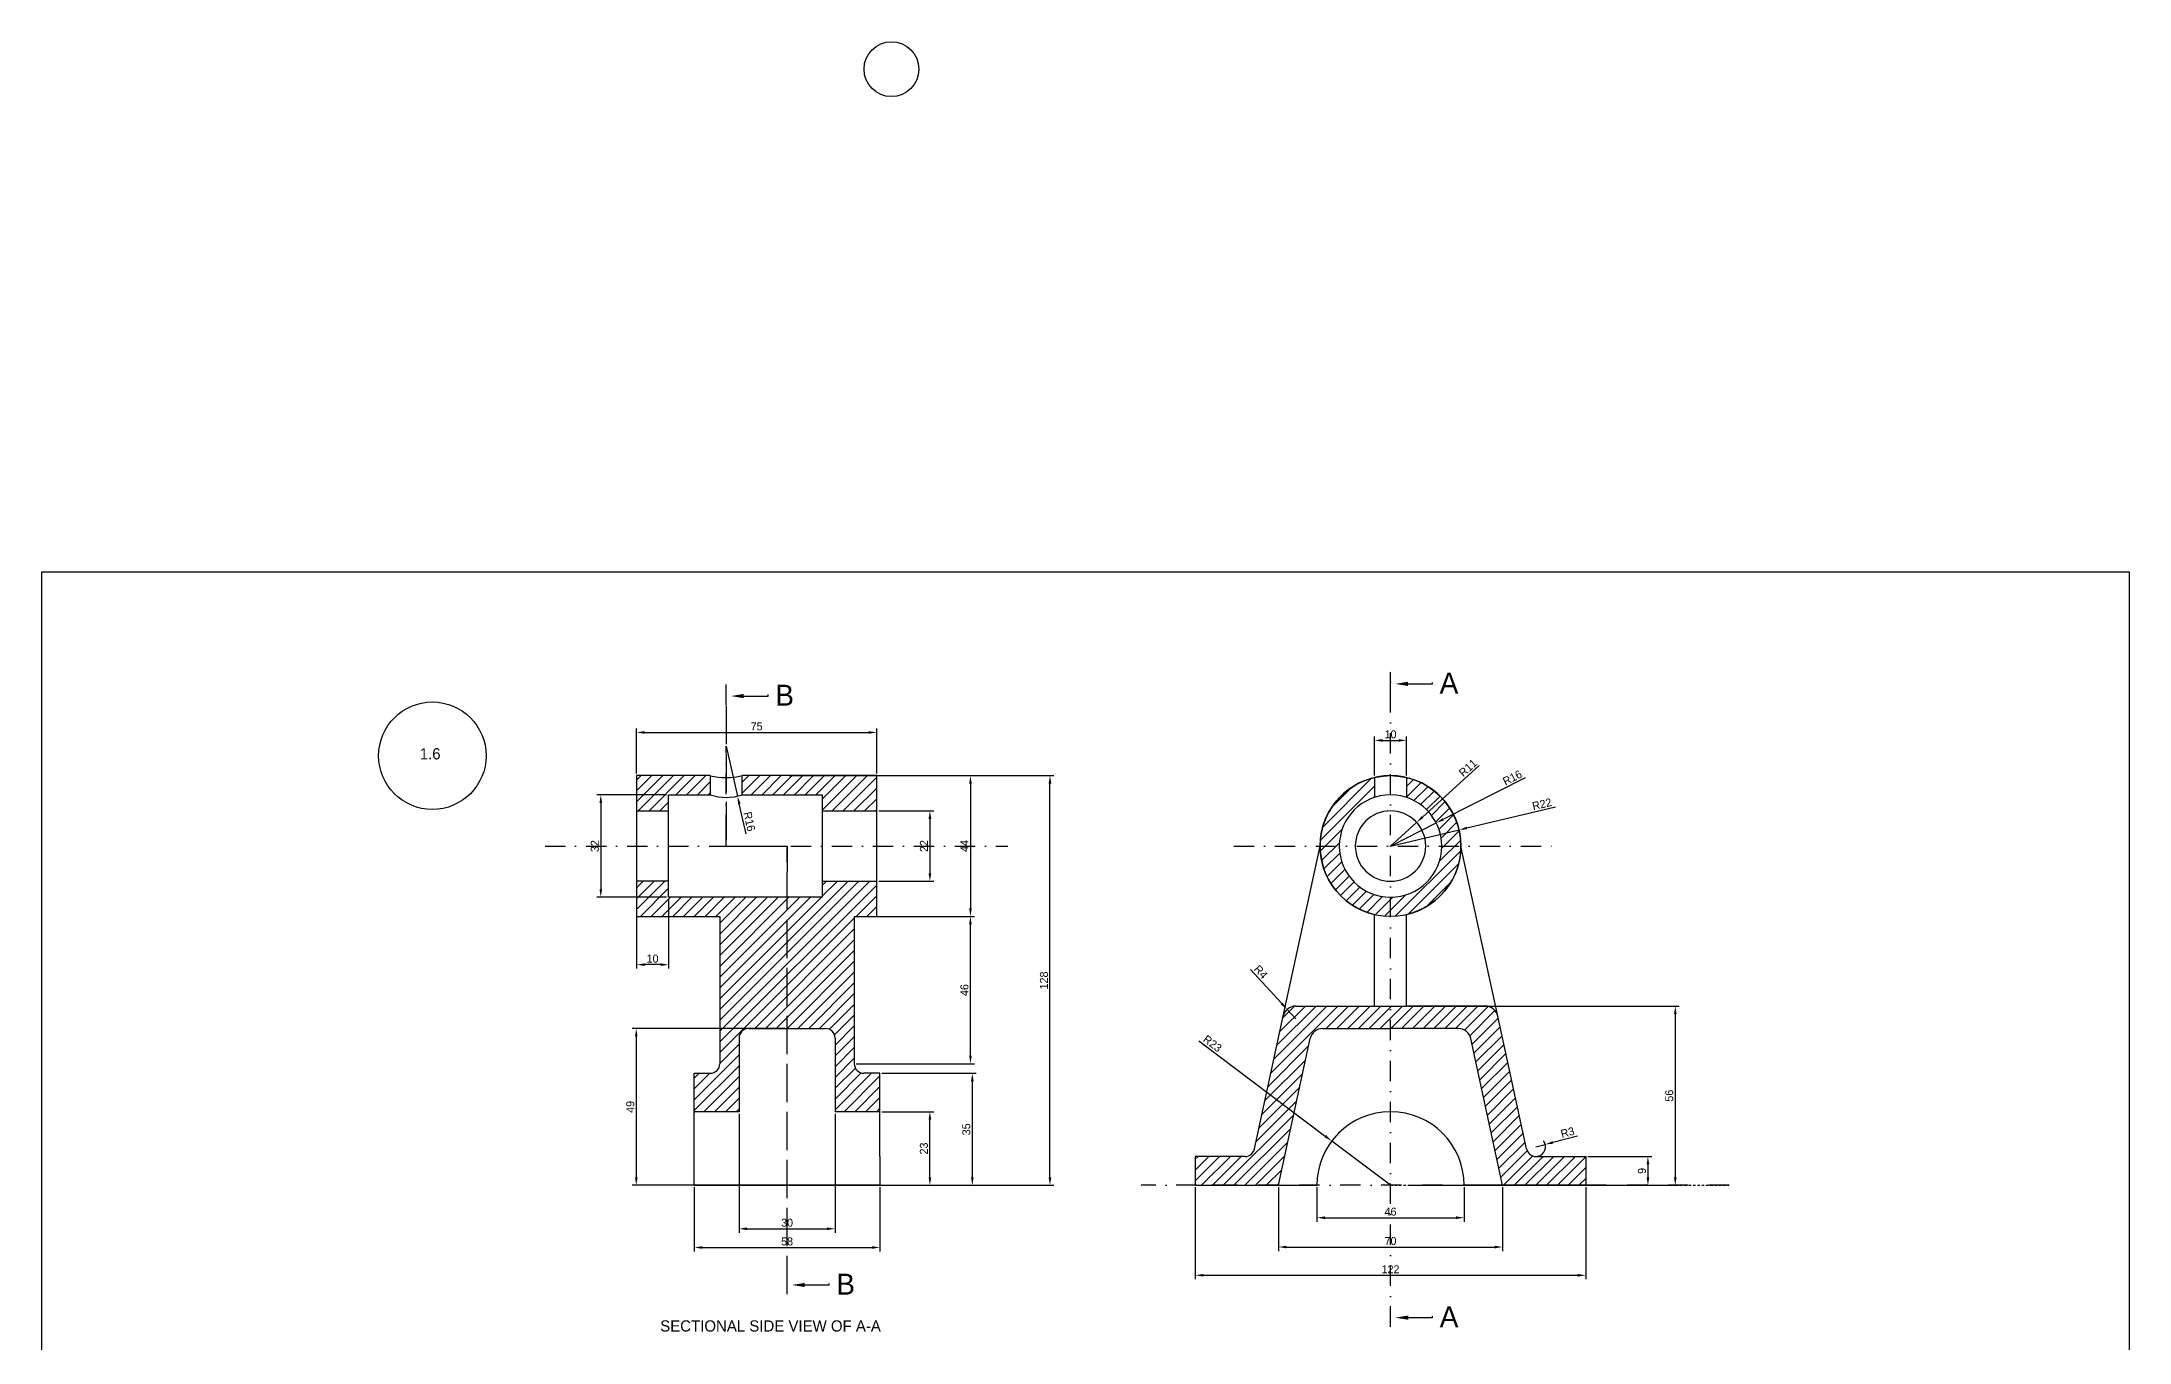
# Model space of a CAD drawing. Header units: millimetres. Extents: x 3191 to 4500, y 3127 to 3817.
# Drawn here: x 3848 to 4500, y 3410 to 3817 of the extents above; entities that cross this region are included whole.
import ezdxf
from ezdxf import colors
from ezdxf.entities.mleader import LeaderData, LeaderLine
from ezdxf.math import Vec2, Vec3

# ---------------------------------------------------------------- set-up
doc = ezdxf.new("R2010")
doc.units = ezdxf.units.MM
for name, pattern in [('ACAD_ISO02W100', [15, 12, -3]), ('DASHDOT2', [12.7, 6.35, -3.175, 0, -3.175]), ('HIDDEN2', [4.7625, 3.175, -1.5875]), ('JIS_02_0.7', [1.35, 0.75, -0.6])]:
    doc.linetypes.add(name, pattern=pattern)
doc.dimstyles.new('ISO-25', dxfattribs={"dimtxt": 2.5, "dimasz": 2.5, "dimexe": 1.25, "dimexo": 0.625, "dimtad": 1, "dimtxsty": 'Standard', "dimcen": 2.5, "dimclrd": 3, "dimclre": 3, "dimadec": 0, "dimazin": 0, "dimtfac": 1, "dimtmove": 0, "dimatfit": 3, "dimfxl": 1, "dimarcsym": 0})
pattern_1 = [(45, (-558.3952, 175.8362), (-1.683798, 1.683798), [])]

# ---------------------------------------------------------------- blocks, each defined once
blk = doc.blocks.new('*D121')
at = {"color": 3, "lineweight": -2, "transparency": 16777216}
for p, q in [((4208.12, 3458.59), (4208.12, 3429.86)), ((4330.12, 3458.59), (4330.12, 3429.86)), ((4210.62, 3431.11), (4327.62, 3431.11))]:
    blk.add_line(p, q, dxfattribs=at)
at = {"color": 3, "transparency": 16777216}
for points in [[(4210.62, 3431.52), (4210.62, 3430.69), (4208.12, 3431.11)], [(4327.62, 3431.52), (4327.62, 3430.69), (4330.12, 3431.11)]]:
    blk.add_solid(points, dxfattribs=at)
at = {"layer": 'Defpoints', "color": 0, "transparency": 16777216}
for p in [(4208.12, 3459.22), (4330.12, 3459.22), (4330.12, 3431.11)]:
    blk.add_point(p, dxfattribs=at)
at = {"color": 0, "transparency": 16777216, "insert": (4269.12, 3432.98), "char_height": 2.5, "attachment_point": 5}
blk.add_mtext('122', dxfattribs=at)
blk = doc.blocks.new('*D122')
at = {"color": 3, "lineweight": -2, "transparency": 16777216}
for p, q in [((4234.12, 3458.59), (4234.12, 3438.68)), ((4304.12, 3458.59), (4304.12, 3438.68)), ((4236.62, 3439.93), (4301.62, 3439.93))]:
    blk.add_line(p, q, dxfattribs=at)
at = {"color": 3, "transparency": 16777216}
for points in [[(4236.62, 3440.34), (4236.62, 3439.51), (4234.12, 3439.93)], [(4301.62, 3440.34), (4301.62, 3439.51), (4304.12, 3439.93)]]:
    blk.add_solid(points, dxfattribs=at)
at = {"layer": 'Defpoints', "color": 0, "transparency": 16777216}
for p in [(4234.12, 3459.22), (4304.12, 3459.22), (4304.12, 3439.93)]:
    blk.add_point(p, dxfattribs=at)
at = {"color": 0, "transparency": 16777216, "insert": (4269.12, 3441.8), "char_height": 2.5, "attachment_point": 5}
blk.add_mtext('70', dxfattribs=at)
blk = doc.blocks.new('*D123')
at = {"color": 3, "lineweight": -2, "transparency": 16777216}
for p, q in [((4246.12, 3458.59), (4246.12, 3447.84)), ((4292.12, 3458.59), (4292.12, 3447.84)), ((4248.62, 3449.09), (4289.62, 3449.09))]:
    blk.add_line(p, q, dxfattribs=at)
at = {"color": 3, "transparency": 16777216}
for points in [[(4248.62, 3449.51), (4248.62, 3448.68), (4246.12, 3449.09)], [(4289.62, 3449.51), (4289.62, 3448.68), (4292.12, 3449.09)]]:
    blk.add_solid(points, dxfattribs=at)
at = {"layer": 'Defpoints', "color": 0, "transparency": 16777216}
for p in [(4246.12, 3459.22), (4292.12, 3459.22), (4292.12, 3449.09)]:
    blk.add_point(p, dxfattribs=at)
at = {"color": 0, "transparency": 16777216, "insert": (4269.12, 3450.97), "char_height": 2.5, "attachment_point": 5}
blk.add_mtext('46', dxfattribs=at)
blk = doc.blocks.new('*D124')
at = {"color": 3, "lineweight": -2, "transparency": 16777216}
for p, q in [((4330.74, 3468.22), (4350.78, 3468.22)), ((4349.53, 3465.72), (4349.53, 3461.72)), ((4330.74, 3459.22), (4350.78, 3459.22))]:
    blk.add_line(p, q, dxfattribs=at)
at = {"color": 3, "transparency": 16777216}
for points in [[(4349.12, 3465.72), (4349.95, 3465.72), (4349.53, 3468.22)], [(4349.12, 3461.72), (4349.95, 3461.72), (4349.53, 3459.22)]]:
    blk.add_solid(points, dxfattribs=at)
at = {"layer": 'Defpoints', "color": 0, "transparency": 16777216}
for p in [(4330.12, 3468.22), (4330.12, 3459.22), (4349.53, 3459.22)]:
    blk.add_point(p, dxfattribs=at)
at = {"color": 0, "transparency": 16777216, "insert": (4347.66, 3463.72), "char_height": 2.5, "attachment_point": 5, "rotation": 90}
blk.add_mtext('9', dxfattribs=at)
blk = doc.blocks.new('*D125')
at = {"color": 3, "lineweight": -2, "transparency": 16777216}
for p, q in [((4110.23, 3482.22), (4126.47, 3482.22)), ((4125.22, 3461.72), (4125.22, 3479.72)), ((4110.23, 3459.22), (4126.47, 3459.22))]:
    blk.add_line(p, q, dxfattribs=at)
at = {"color": 3, "transparency": 16777216}
for points in [[(4124.81, 3479.72), (4125.64, 3479.72), (4125.22, 3482.22)], [(4124.81, 3461.72), (4125.64, 3461.72), (4125.22, 3459.22)]]:
    blk.add_solid(points, dxfattribs=at)
at = {"layer": 'Defpoints', "color": 0, "transparency": 16777216}
for p in [(4109.6, 3482.22), (4125.22, 3482.22), (4109.6, 3459.22)]:
    blk.add_point(p, dxfattribs=at)
at = {"color": 0, "transparency": 16777216, "insert": (4123.35, 3470.72), "char_height": 2.5, "attachment_point": 5, "rotation": 90}
blk.add_mtext('23', dxfattribs=at)
blk = doc.blocks.new('*D126')
at = {"color": 3, "lineweight": -2, "transparency": 16777216}
for p, q in [((4110.23, 3494.22), (4139.72, 3494.22)), ((4138.47, 3491.72), (4138.47, 3461.72)), ((4110.23, 3459.22), (4139.72, 3459.22))]:
    blk.add_line(p, q, dxfattribs=at)
at = {"color": 3, "transparency": 16777216}
for points in [[(4138.06, 3491.72), (4138.89, 3491.72), (4138.47, 3494.22)], [(4138.06, 3461.72), (4138.89, 3461.72), (4138.47, 3459.22)]]:
    blk.add_solid(points, dxfattribs=at)
at = {"layer": 'Defpoints', "color": 0, "transparency": 16777216}
for p in [(4109.6, 3494.22), (4109.6, 3459.22), (4138.47, 3459.22)]:
    blk.add_point(p, dxfattribs=at)
at = {"color": 0, "transparency": 16777216, "insert": (4136.6, 3476.72), "char_height": 2.5, "attachment_point": 5, "rotation": 90}
blk.add_mtext('35', dxfattribs=at)
blk = doc.blocks.new('*D127')
at = {"color": 3, "lineweight": -2, "transparency": 16777216}
for p, q in [((4081.23, 3587.22), (4163.98, 3587.22)), ((4162.73, 3461.72), (4162.73, 3584.72)), ((4081.23, 3459.22), (4163.98, 3459.22))]:
    blk.add_line(p, q, dxfattribs=at)
at = {"color": 3, "transparency": 16777216}
for points in [[(4162.31, 3584.72), (4163.15, 3584.72), (4162.73, 3587.22)], [(4162.31, 3461.72), (4163.15, 3461.72), (4162.73, 3459.22)]]:
    blk.add_solid(points, dxfattribs=at)
at = {"layer": 'Defpoints', "color": 0, "transparency": 16777216}
for p in [(4080.6, 3587.22), (4162.73, 3587.22), (4080.6, 3459.22)]:
    blk.add_point(p, dxfattribs=at)
at = {"color": 0, "transparency": 16777216, "insert": (4160.86, 3523.22), "char_height": 2.5, "attachment_point": 5, "rotation": 90}
blk.add_mtext('128', dxfattribs=at)
blk = doc.blocks.new('*D128')
at = {"color": 3, "lineweight": -2, "transparency": 16777216}
for p, q in [((4102.23, 3543.22), (4139.13, 3543.22)), ((4137.88, 3499.72), (4137.88, 3540.72)), ((4102.23, 3497.22), (4139.13, 3497.22))]:
    blk.add_line(p, q, dxfattribs=at)
at = {"color": 3, "transparency": 16777216}
for points in [[(4137.47, 3540.72), (4138.3, 3540.72), (4137.88, 3543.22)], [(4137.47, 3499.72), (4138.3, 3499.72), (4137.88, 3497.22)]]:
    blk.add_solid(points, dxfattribs=at)
at = {"layer": 'Defpoints', "color": 0, "transparency": 16777216}
for p in [(4101.6, 3543.22), (4137.88, 3543.22), (4101.6, 3497.22)]:
    blk.add_point(p, dxfattribs=at)
at = {"color": 0, "transparency": 16777216, "insert": (4136.01, 3520.22), "char_height": 2.5, "attachment_point": 5, "rotation": 90}
blk.add_mtext('46', dxfattribs=at)
blk = doc.blocks.new('*D129')
at = {"color": 3, "lineweight": -2, "transparency": 16777216}
for p, q in [((4109.23, 3587.22), (4139.13, 3587.22)), ((4137.88, 3584.72), (4137.88, 3545.72)), ((4109.23, 3543.22), (4139.13, 3543.22))]:
    blk.add_line(p, q, dxfattribs=at)
at = {"color": 3, "transparency": 16777216}
for points in [[(4137.47, 3584.72), (4138.3, 3584.72), (4137.88, 3587.22)], [(4137.47, 3545.72), (4138.3, 3545.72), (4137.88, 3543.22)]]:
    blk.add_solid(points, dxfattribs=at)
at = {"layer": 'Defpoints', "color": 0, "transparency": 16777216}
for p in [(4108.6, 3587.22), (4108.6, 3543.22), (4137.88, 3543.22)]:
    blk.add_point(p, dxfattribs=at)
at = {"color": 0, "transparency": 16777216, "insert": (4136.01, 3565.22), "char_height": 2.5, "attachment_point": 5, "rotation": 90}
blk.add_mtext('44', dxfattribs=at)
blk = doc.blocks.new('*D130')
at = {"color": 3, "lineweight": -2, "transparency": 16777216}
for p, q in [((4109.23, 3576.22), (4126.47, 3576.22)), ((4125.22, 3573.72), (4125.22, 3556.72)), ((4109.23, 3554.22), (4126.47, 3554.22))]:
    blk.add_line(p, q, dxfattribs=at)
at = {"color": 3, "transparency": 16777216}
for points in [[(4124.81, 3573.72), (4125.64, 3573.72), (4125.22, 3576.22)], [(4124.81, 3556.72), (4125.64, 3556.72), (4125.22, 3554.22)]]:
    blk.add_solid(points, dxfattribs=at)
at = {"layer": 'Defpoints', "color": 0, "transparency": 16777216}
for p in [(4108.6, 3576.22), (4108.6, 3554.22), (4125.22, 3554.22)]:
    blk.add_point(p, dxfattribs=at)
at = {"color": 0, "transparency": 16777216, "insert": (4123.35, 3565.22), "char_height": 2.5, "attachment_point": 5, "rotation": 90}
blk.add_mtext('22', dxfattribs=at)
blk = doc.blocks.new('*D131')
at = {"color": 3, "lineweight": -2, "transparency": 16777216}
for p, q in [((4065.6, 3481.59), (4065.6, 3444.39)), ((4095.6, 3481.59), (4095.6, 3444.39)), ((4068.1, 3445.64), (4093.1, 3445.64))]:
    blk.add_line(p, q, dxfattribs=at)
at = {"color": 3, "transparency": 16777216}
for points in [[(4068.1, 3446.05), (4068.1, 3445.22), (4065.6, 3445.64)], [(4093.1, 3446.05), (4093.1, 3445.22), (4095.6, 3445.64)]]:
    blk.add_solid(points, dxfattribs=at)
at = {"layer": 'Defpoints', "color": 0, "transparency": 16777216}
for p in [(4065.6, 3482.22), (4095.6, 3482.22), (4095.6, 3445.64)]:
    blk.add_point(p, dxfattribs=at)
at = {"color": 0, "transparency": 16777216, "insert": (4080.6, 3447.51), "char_height": 2.5, "attachment_point": 5}
blk.add_mtext('30', dxfattribs=at)
blk = doc.blocks.new('*D132')
at = {"color": 3, "lineweight": -2, "transparency": 16777216}
for p, q in [((4051.6, 3458.59), (4051.6, 3438.54)), ((4109.6, 3458.59), (4109.6, 3438.54)), ((4054.1, 3439.79), (4107.1, 3439.79))]:
    blk.add_line(p, q, dxfattribs=at)
at = {"color": 3, "transparency": 16777216}
for points in [[(4054.1, 3440.2), (4054.1, 3439.37), (4051.6, 3439.79)], [(4107.1, 3440.2), (4107.1, 3439.37), (4109.6, 3439.79)]]:
    blk.add_solid(points, dxfattribs=at)
at = {"layer": 'Defpoints', "color": 0, "transparency": 16777216}
for p in [(4051.6, 3459.22), (4109.6, 3459.22), (4109.6, 3439.79)]:
    blk.add_point(p, dxfattribs=at)
at = {"color": 0, "transparency": 16777216, "insert": (4080.6, 3441.66), "char_height": 2.5, "attachment_point": 5}
blk.add_mtext('58', dxfattribs=at)
blk = doc.blocks.new('*D133')
at = {"color": 3, "lineweight": -2, "transparency": 16777216}
for p, q in [((4033.6, 3587.84), (4033.6, 3601.97)), ((4036.1, 3600.72), (4106.1, 3600.72)), ((4108.6, 3587.84), (4108.6, 3601.97))]:
    blk.add_line(p, q, dxfattribs=at)
at = {"color": 3, "transparency": 16777216}
for points in [[(4036.1, 3601.14), (4036.1, 3600.3), (4033.6, 3600.72)], [(4106.1, 3601.14), (4106.1, 3600.3), (4108.6, 3600.72)]]:
    blk.add_solid(points, dxfattribs=at)
at = {"layer": 'Defpoints', "color": 0, "transparency": 16777216}
for p in [(4108.6, 3600.72), (4033.6, 3587.22), (4108.6, 3587.22)]:
    blk.add_point(p, dxfattribs=at)
at = {"color": 0, "transparency": 16777216, "insert": (4071.1, 3602.6), "char_height": 2.5, "attachment_point": 5}
blk.add_mtext('75', dxfattribs=at)
blk = doc.blocks.new('*D134')
at = {"color": 3, "lineweight": -2, "transparency": 16777216}
for p, q in [((4042.98, 3581.22), (4021.16, 3581.22)), ((4022.41, 3578.72), (4022.41, 3551.72)), ((4042.98, 3549.22), (4021.16, 3549.22))]:
    blk.add_line(p, q, dxfattribs=at)
at = {"color": 3, "transparency": 16777216}
for points in [[(4022, 3578.72), (4022.83, 3578.72), (4022.41, 3581.22)], [(4022, 3551.72), (4022.83, 3551.72), (4022.41, 3549.22)]]:
    blk.add_solid(points, dxfattribs=at)
at = {"layer": 'Defpoints', "color": 0, "transparency": 16777216}
for p in [(4043.6, 3581.22), (4022.41, 3549.22), (4043.6, 3549.22)]:
    blk.add_point(p, dxfattribs=at)
at = {"color": 0, "transparency": 16777216, "insert": (4020.54, 3565.22), "char_height": 2.5, "attachment_point": 5, "rotation": 90}
blk.add_mtext('32', dxfattribs=at)
blk = doc.blocks.new('*D135')
at = {"color": 3, "lineweight": -2, "transparency": 16777216}
for p, q in [((4296.86, 3590.37), (4279.12, 3574.28)), ((4269.12, 3565.22), (4277.27, 3572.61))]:
    blk.add_line(p, q, dxfattribs=at)
at = {"color": 3, "transparency": 16777216}
blk.add_solid([(4278.84, 3574.59), (4279.4, 3573.98), (4277.27, 3572.61)], dxfattribs=at)
at = {"layer": 'Defpoints', "color": 0, "transparency": 16777216}
for p in [(4277.27, 3572.61), (4269.12, 3565.22)]:
    blk.add_point(p, dxfattribs=at)
at = {"color": 0, "transparency": 16777216, "insert": (4293.29, 3589.66), "char_height": 2.5, "attachment_point": 5, "rotation": 42.18946}
blk.add_mtext('R11', dxfattribs=at)
blk = doc.blocks.new('*D136')
at = {"color": 3, "lineweight": -2, "transparency": 16777216}
for p, q in [((4311.17, 3586.5), (4285.62, 3573.57)), ((4269.12, 3565.22), (4283.39, 3572.44))]:
    blk.add_line(p, q, dxfattribs=at)
at = {"color": 3, "transparency": 16777216}
blk.add_solid([(4285.43, 3573.94), (4285.81, 3573.2), (4283.39, 3572.44)], dxfattribs=at)
at = {"layer": 'Defpoints', "color": 0, "transparency": 16777216}
for p in [(4283.39, 3572.44), (4269.12, 3565.22)]:
    blk.add_point(p, dxfattribs=at)
at = {"color": 0, "transparency": 16777216, "insert": (4307.17, 3586.58), "char_height": 2.5, "attachment_point": 5, "rotation": 26.84415}
blk.add_mtext('R16', dxfattribs=at)
blk = doc.blocks.new('*D137')
at = {"color": 3, "lineweight": -2, "transparency": 16777216}
for p, q in [((4320.7, 3577.4), (4292.96, 3570.85)), ((4269.12, 3565.22), (4290.53, 3570.28))]:
    blk.add_line(p, q, dxfattribs=at)
at = {"color": 3, "transparency": 16777216}
blk.add_solid([(4292.86, 3571.26), (4293.06, 3570.45), (4290.53, 3570.28)], dxfattribs=at)
at = {"layer": 'Defpoints', "color": 0, "transparency": 16777216}
for p in [(4290.53, 3570.28), (4269.12, 3565.22)]:
    blk.add_point(p, dxfattribs=at)
at = {"color": 0, "transparency": 16777216, "insert": (4316.42, 3578.32), "char_height": 2.5, "attachment_point": 5, "rotation": 13.29025}
blk.add_mtext('R22', dxfattribs=at)
blk = doc.blocks.new('*D138')
at = {"color": 3, "lineweight": -2, "transparency": 16777216}
for p, q in [((4209.21, 3504.38), (4248.75, 3474.57)), ((4269.12, 3459.22), (4250.75, 3473.06))]:
    blk.add_line(p, q, dxfattribs=at)
at = {"color": 3, "transparency": 16777216}
blk.add_solid([(4249.01, 3474.9), (4248.5, 3474.24), (4250.75, 3473.06)], dxfattribs=at)
at = {"layer": 'Defpoints', "color": 0, "transparency": 16777216}
for p in [(4250.75, 3473.06), (4269.12, 3459.22)]:
    blk.add_point(p, dxfattribs=at)
at = {"color": 0, "transparency": 16777216, "insert": (4213.5, 3503.5), "char_height": 2.5, "attachment_point": 5, "rotation": 322.98682}
blk.add_mtext('R23', dxfattribs=at)
blk = doc.blocks.new('*D139')
at = {"color": 3, "lineweight": -2, "transparency": 16777216}
for p, q in [((4314.54, 3471.22), (4317.44, 3471.98)), ((4327.52, 3474.62), (4319.86, 3472.61))]:
    blk.add_line(p, q, dxfattribs=at)
blk.add_arc((4314.54, 3471.22), 3, 281.93662, 38.54015, dxfattribs=at)
at = {"color": 3, "transparency": 16777216}
blk.add_solid([(4319.75, 3473.01), (4319.96, 3472.21), (4317.44, 3471.98)], dxfattribs=at)
at = {"layer": 'Defpoints', "color": 0, "transparency": 16777216}
for p in [(4314.54, 3471.22), (4317.44, 3471.98)]:
    blk.add_point(p, dxfattribs=at)
at = {"color": 0, "transparency": 16777216, "insert": (4324.42, 3475.74), "char_height": 2.5, "attachment_point": 5, "rotation": 14.66691}
blk.add_mtext('R3', dxfattribs=at)
blk = doc.blocks.new('*D140')
at = {"color": 3, "lineweight": -2, "transparency": 16777216}
for p, q in [((4225.41, 3526.63), (4235.13, 3516.01)), ((4239.52, 3511.22), (4236.82, 3514.17))]:
    blk.add_line(p, q, dxfattribs=at)
at = {"color": 3, "transparency": 16777216}
blk.add_solid([(4235.44, 3516.29), (4234.82, 3515.73), (4236.82, 3514.17)], dxfattribs=at)
at = {"layer": 'Defpoints', "color": 0, "transparency": 16777216}
for p in [(4236.82, 3514.17), (4239.52, 3511.22)]:
    blk.add_point(p, dxfattribs=at)
at = {"color": 0, "transparency": 16777216, "insert": (4228.62, 3525.89), "char_height": 2.5, "attachment_point": 5, "rotation": 312.47959}
blk.add_mtext('R4', dxfattribs=at)
blk = doc.blocks.new('*D141')
at = {"color": 3, "lineweight": -2, "transparency": 16777216}
for p, q in [((4033.6, 3548.59), (4033.6, 3526.91)), ((4043.6, 3548.59), (4043.6, 3526.91)), ((4041.1, 3528.16), (4036.1, 3528.16))]:
    blk.add_line(p, q, dxfattribs=at)
at = {"color": 3, "transparency": 16777216}
for points in [[(4036.1, 3528.57), (4036.1, 3527.74), (4033.6, 3528.16)], [(4041.1, 3528.57), (4041.1, 3527.74), (4043.6, 3528.16)]]:
    blk.add_solid(points, dxfattribs=at)
at = {"layer": 'Defpoints', "color": 0, "transparency": 16777216}
for p in [(4033.6, 3549.22), (4043.6, 3549.22), (4033.6, 3528.16)]:
    blk.add_point(p, dxfattribs=at)
at = {"color": 0, "transparency": 16777216, "insert": (4038.6, 3530.03), "char_height": 2.5, "attachment_point": 5}
blk.add_mtext('10', dxfattribs=at)
blk = doc.blocks.new('*D142')
at = {"color": 3, "lineweight": -2, "transparency": 16777216}
for p, q in [((4274.74, 3515.22), (4359.33, 3515.22)), ((4358.08, 3512.72), (4358.08, 3461.72)), ((4274.74, 3459.22), (4359.33, 3459.22))]:
    blk.add_line(p, q, dxfattribs=at)
at = {"color": 3, "transparency": 16777216}
for points in [[(4357.66, 3512.72), (4358.49, 3512.72), (4358.08, 3515.22)], [(4357.66, 3461.72), (4358.49, 3461.72), (4358.08, 3459.22)]]:
    blk.add_solid(points, dxfattribs=at)
at = {"layer": 'Defpoints', "color": 0, "transparency": 16777216}
for p in [(4274.12, 3515.22), (4274.12, 3459.22), (4358.08, 3459.22)]:
    blk.add_point(p, dxfattribs=at)
at = {"color": 0, "transparency": 16777216, "insert": (4356.2, 3487.22), "char_height": 2.5, "attachment_point": 5, "rotation": 90}
blk.add_mtext('56', dxfattribs=at)
blk = doc.blocks.new('*D143')
at = {"color": 3, "lineweight": -2, "transparency": 16777216}
for p, q in [((4264.12, 3587.27), (4264.12, 3599.48)), ((4266.62, 3598.23), (4271.62, 3598.23)), ((4274.12, 3587.27), (4274.12, 3599.48))]:
    blk.add_line(p, q, dxfattribs=at)
at = {"color": 3, "transparency": 16777216}
for points in [[(4266.62, 3598.65), (4266.62, 3597.81), (4264.12, 3598.23)], [(4271.62, 3598.65), (4271.62, 3597.81), (4274.12, 3598.23)]]:
    blk.add_solid(points, dxfattribs=at)
at = {"layer": 'Defpoints', "color": 0, "transparency": 16777216}
for p in [(4274.12, 3598.23), (4264.12, 3586.64), (4274.12, 3586.64)]:
    blk.add_point(p, dxfattribs=at)
at = {"color": 0, "transparency": 16777216, "insert": (4269.12, 3600.11), "char_height": 2.5, "attachment_point": 5}
blk.add_mtext('10', dxfattribs=at)
blk = doc.blocks.new('*D144')
at = {"color": 3, "lineweight": -2, "transparency": 16777216}
for p, q in [((4079.98, 3508.22), (4032.24, 3508.22)), ((4033.49, 3505.72), (4033.49, 3461.72)), ((4079.98, 3459.22), (4032.24, 3459.22))]:
    blk.add_line(p, q, dxfattribs=at)
at = {"color": 3, "transparency": 16777216}
for points in [[(4033.08, 3505.72), (4033.91, 3505.72), (4033.49, 3508.22)], [(4033.08, 3461.72), (4033.91, 3461.72), (4033.49, 3459.22)]]:
    blk.add_solid(points, dxfattribs=at)
at = {"layer": 'Defpoints', "color": 0, "transparency": 16777216}
for p in [(4080.6, 3508.22), (4033.49, 3459.22), (4080.6, 3459.22)]:
    blk.add_point(p, dxfattribs=at)
at = {"color": 0, "transparency": 16777216, "insert": (4031.62, 3483.72), "char_height": 2.5, "attachment_point": 5, "rotation": 90}
blk.add_mtext('49', dxfattribs=at)
blk = doc.blocks.new('*D145')
at = {"color": 3, "lineweight": -2, "transparency": 16777216}
for p, q in [((4061.6, 3596.42), (4065.13, 3580.81)), ((4067.79, 3569.02), (4065.68, 3578.37))]:
    blk.add_line(p, q, dxfattribs=at)
at = {"color": 3, "transparency": 16777216}
blk.add_solid([(4066.08, 3578.46), (4065.27, 3578.28), (4065.13, 3580.81)], dxfattribs=at)
at = {"layer": 'Defpoints', "color": 0, "transparency": 16777216}
for p in [(4061.6, 3596.42), (4065.13, 3580.81)]:
    blk.add_point(p, dxfattribs=at)
at = {"color": 0, "transparency": 16777216, "insert": (4068.83, 3572.89), "char_height": 2.5, "attachment_point": 5, "rotation": 282.71322}
blk.add_mtext('R16', dxfattribs=at)

msp = doc.modelspace()

# ---------------------------------------------------------------- hatches: boundary and pattern name
at = {"linetype": 'Continuous'}
h = msp.add_hatch(dxfattribs=at)
h.set_pattern_fill('ANSI31', color=3, scale=0.75)
h.set_pattern_definition(pattern_1)
h.paths.add_polyline_path([(4056.605, 3587.219), (4033.605, 3587.219), (4033.605, 3576.219), (4043.605, 3576.219), (4043.605, 3581.219), (4056.605, 3581.219)])
h.paths.add_polyline_path([(4080.605, 3549.219), (4043.605, 3549.219), (4043.605, 3554.219), (4033.605, 3554.219), (4033.605, 3543.219), (4059.605, 3543.219), (4059.605, 3497.219, -0.4142136), (4056.605, 3494.219), (4051.605, 3494.219), (4051.605, 3482.219), (4065.605, 3482.219), (4065.605, 3505.219, -0.4142136), (4068.605, 3508.219), (4080.605, 3508.219)])
h.paths.add_polyline_path([(4101.605, 3543.219), (4108.605, 3543.219), (4108.605, 3554.219), (4091.605, 3554.219), (4091.605, 3549.219), (4080.605, 3549.219), (4080.605, 3508.219), (4092.605, 3508.219, -0.4142136), (4095.605, 3505.219), (4095.605, 3482.219), (4109.605, 3482.219), (4109.605, 3494.219), (4104.605, 3494.219, -0.4142136), (4101.605, 3497.219)])
h.paths.add_polyline_path([(4108.605, 3587.219), (4080.605, 3587.219), (4080.605, 3581.219), (4091.605, 3581.219), (4091.605, 3576.219), (4108.605, 3576.219)])
h.paths.add_polyline_path([(4080.605, 3587.219), (4066.605, 3587.219), (4066.605, 3581.219), (4080.605, 3581.219)])
h = msp.add_hatch(dxfattribs=at)
h.set_pattern_fill('ANSI31', color=3, scale=0.75)
h.set_pattern_definition(pattern_1)
h.paths.add_polyline_path([(4274.117, 3586.643), (4274.117, 3580.417, -0.3239072), (4285.117, 3565.219), (4291.117, 3565.219, 0.3485473)])
h.paths.add_polyline_path([(4291.117, 3565.219), (4285.117, 3565.219, -0.4142136), (4269.117, 3549.219), (4269.117, 3543.219, 0.4142136)])
h.paths.add_polyline_path([(4253.117, 3565.219), (4247.117, 3565.219, 0.4142136), (4269.117, 3543.219), (4269.117, 3549.219, -0.4142136)])
h.paths.add_polyline_path([(4264.117, 3580.417), (4264.117, 3586.643, 0.3485473), (4247.117, 3565.219), (4253.117, 3565.219, -0.3239072)])
edge = h.paths.add_edge_path()
edge.add_line((4269.117, 3515.219), (4239.519, 3515.219))
edge.add_arc((4239.519, 3511.219), 4, 90, 167.784281)
edge.add_line((4235.609, 3512.065), (4226.629, 3470.584))
edge.add_arc((4223.697, 3471.219), 3, 270, 347.784281, ccw=False)
edge.add_line((4223.697, 3468.219), (4208.117, 3468.219))
edge.add_line((4208.117, 3468.219), (4208.117, 3459.219))
edge.add_line((4208.117, 3459.219), (4234.117, 3459.219))
edge.add_line((4234.117, 3459.219), (4244.042, 3505.065))
edge.add_arc((4247.952, 3504.219), 4, 90, 167.784281, ccw=False)
edge.add_line((4247.952, 3508.219), (4269.117, 3508.219))
edge.add_line((4269.117, 3508.219), (4269.117, 3515.219))
edge = h.paths.add_edge_path()
edge.add_line((4298.715, 3515.219), (4269.117, 3515.219))
edge.add_line((4269.117, 3515.219), (4269.117, 3508.219))
edge.add_line((4269.117, 3508.219), (4290.282, 3508.219))
edge.add_arc((4290.282, 3504.219), 4, 12.215719, 90, ccw=False)
edge.add_line((4294.191, 3505.065), (4304.117, 3459.219))
edge.add_line((4304.117, 3459.219), (4330.117, 3459.219))
edge.add_line((4330.117, 3459.219), (4330.117, 3468.219))
edge.add_line((4330.117, 3468.219), (4314.537, 3468.219))
edge.add_arc((4314.537, 3471.219), 3, 192.215719, 270, ccw=False)
edge.add_line((4311.605, 3470.584), (4302.624, 3512.065))
edge.add_arc((4298.715, 3511.219), 4, 12.215719, 90)

# ---------------------------------------------------------------- linework, layer by layer
for p, q in [((4269.09, 3613.011), (4269.09, 3619.509)), ((4061.555, 3609.206), (4061.555, 3615.705)), ((4056.605, 3587.219), (4033.605, 3587.219)), ((4033.605, 3587.219), (4033.605, 3543.219)), ((4056.605, 3587.219), (4056.605, 3581.219)), ((4108.605, 3587.219), (4066.605, 3587.219)), ((4066.605, 3581.219), (4066.605, 3587.219)), ((4108.605, 3543.219), (4108.605, 3587.219)), ((4043.605, 3581.219), (4056.605, 3581.219)), ((4043.605, 3549.219), (4043.605, 3581.219)), ((4066.605, 3581.219), (4091.605, 3581.219)), ((4091.605, 3581.219), (4091.605, 3549.219)), ((4264.117, 3586.643), (4264.117, 3580.417)), ((4274.117, 3586.643), (4274.117, 3580.417)), ((4033.605, 3576.219), (4043.605, 3576.219)), ((4091.605, 3576.219), (4108.605, 3576.219)), ((4235.609, 3512.065), (4247.117, 3565.219)), ((4302.624, 3512.065), (4291.117, 3565.219)), ((4043.605, 3554.219), (4033.605, 3554.219)), ((4091.605, 3554.219), (4108.605, 3554.219)), ((4091.605, 3549.219), (4043.605, 3549.219)), ((4033.605, 3543.219), (4059.605, 3543.219)), ((4059.605, 3543.219), (4059.605, 3497.219)), ((4101.605, 3543.219), (4101.605, 3497.219)), ((4101.605, 3543.219), (4108.605, 3543.219)), ((4264.117, 3515.219), (4264.117, 3543.794)), ((4274.117, 3515.219), (4274.117, 3543.794)), ((4239.519, 3515.219), (4264.117, 3515.219)), ((4298.715, 3515.219), (4274.117, 3515.219)), ((4226.629, 3470.584), (4235.609, 3512.065)), ((4311.605, 3470.584), (4302.624, 3512.065)), ((4065.605, 3505.219), (4065.605, 3482.219)), ((4068.605, 3508.219), (4092.605, 3508.219)), ((4095.605, 3505.219), (4095.605, 3482.219)), ((4234.117, 3459.219), (4244.042, 3505.065)), ((4247.952, 3508.219), (4269.117, 3508.219)), ((4290.282, 3508.219), (4269.117, 3508.219)), ((4304.117, 3459.219), (4294.191, 3505.065)), ((4051.605, 3468.219), (4051.605, 3494.219)), ((4051.605, 3494.219), (4056.605, 3494.219)), ((4109.605, 3494.219), (4104.605, 3494.219)), ((4109.605, 3468.219), (4109.605, 3494.219)), ((4065.605, 3482.219), (4051.605, 3482.219)), ((4109.605, 3482.219), (4095.605, 3482.219)), ((4051.605, 3459.219), (4051.605, 3468.219)), ((4109.605, 3468.219), (4109.605, 3459.219)), ((4223.697, 3468.219), (4208.117, 3468.219)), ((4208.117, 3468.219), (4208.117, 3459.219)), ((4314.537, 3468.219), (4330.117, 3468.219)), ((4330.117, 3468.219), (4330.117, 3459.219)), ((4109.605, 3459.219), (4051.605, 3459.219)), ((4051.605, 3459.219), (4080.605, 3459.219)), ((4208.117, 3459.219), (4246.117, 3459.219)), ((4330.117, 3459.219), (4292.117, 3459.219)), ((4080.605, 3425.197), (4080.605, 3431.696)), ((4269.117, 3414.982), (4269.117, 3421.481))]:
    msp.add_line(p, q, dxfattribs=at)
at = {"color": 1, "linetype": 'DASHDOT2'}
for p, q in [((4269.117, 3414.982), (4269.117, 3619.806)), ((4061.605, 3568.647), (4061.605, 3596.417)), ((4005.018, 3565.219), (4149.559, 3565.219)), ((4220.199, 3565.219), (4319.379, 3565.219)), ((4374.95, 3459.219), (4191.257, 3459.219))]:
    msp.add_line(p, q, dxfattribs=at)
at = {"color": 7, "linetype": 'ACAD_ISO02W100'}
for p, q in [((4061.555, 3609.079), (4061.555, 3565.219)), ((4061.555, 3565.219), (4080.605, 3565.219)), ((4080.605, 3425.197), (4080.605, 3565.219))]:
    msp.add_line(p, q, dxfattribs=at)
at = {"color": 7}
for p, q in [((4061.555, 3565.219), (4061.605, 3573.016)), ((4061.555, 3565.219), (4080.605, 3565.219)), ((4080.605, 3565.219), (4080.605, 3557.172)), ((4264.117, 3515.219), (4274.117, 3515.219))]:
    msp.add_line(p, q, dxfattribs=at)
at = {"linetype": 'HIDDEN2'}
for p, q in [((4221.117, 3459.219), (4213.117, 3459.219)), ((4317.117, 3459.219), (4325.117, 3459.219))]:
    msp.add_line(p, q, dxfattribs=at)
at = {"color": 1, "linetype": 'JIS_02_0.7'}
msp.add_line((4269.117, 3459.219), (4374.95, 3459.219), dxfattribs=at)
at = {"color": 7}
msp.add_lwpolyline([(4499.89, 3126.944), (3847.768, 3126.944), (3847.768, 3650.924), (4499.89, 3650.924)], close=True, dxfattribs=at)
for centre, radius in [((4113.213, 3807.967), 8.564), ((3969.795, 3593.455), 16.795), ((4269.117, 3565.219), 22)]:
    msp.add_circle(centre, radius, dxfattribs=at)
at = {"linetype": 'Continuous'}
for centre, radius, start, end in [((4061.555, 3609.079), 22.436, 257.254946, 283.008264), ((4269.117, 3565.219), 22, 90, 256.863441), ((4269.117, 3565.219), 22, 283.136559, 90), ((4061.605, 3596.417), 16, 251.790043, 288.209957), ((4269.117, 3565.219), 16, 90, 270), ((4269.117, 3565.219), 16, 270, 90), ((4269.117, 3565.219), 11, 90, 270), ((4269.117, 3565.219), 11, 270, 90), ((4239.519, 3511.219), 4, 90, 167.784281), ((4298.715, 3511.219), 4, 12.215719, 90), ((4068.605, 3505.219), 3, 90, 180), ((4092.605, 3505.219), 3, 0, 90), ((4247.952, 3504.219), 4, 90, 167.784281), ((4290.282, 3504.219), 4, 12.215719, 90), ((4056.605, 3497.219), 3, 270, 0), ((4104.605, 3497.219), 3, 180, 270), ((4269.117, 3459.219), 23, 90, 180), ((4269.117, 3459.219), 23, 0, 90), ((4223.697, 3471.219), 3, 270, 347.784281), ((4314.537, 3471.219), 3, 192.215719, 270)]:
    msp.add_arc(centre, radius, start, end, dxfattribs=at)

# ---------------------------------------------------------------- texts
for s, p in [('A', (4284.456, 3612.884)), ('B', (4076.921, 3609.079)), ('B', (4095.971, 3425.07)), ('A', (4284.483, 3414.855))]:
    msp.add_text(s, height=6.547, dxfattribs=at).set_placement(p)
at = {"char_height": 3.5, "attachment_point": 1}
for s, insert in [('1.6', (3965.848, 3595.798)), ('SECTIONAL SIDE VIEW OF A-A', (4040.982, 3417.023))]:
    msp.add_mtext_dynamic_manual_height_columns(s, width=102.78584, gutter_width=12.5, heights=[0], dxfattribs=dict(at, insert=insert))

# ---------------------------------------------------------------- dimensions: what is measured, and where the dimension line sits
at = {"color": 3}
for base, p1, p2, picture, middle in [((4108.605, 3600.721), (4033.605, 3587.219), (4108.605, 3587.219), '*D133', (4071.105, 3602.596)), ((4274.117, 3598.231), (4264.117, 3586.643), (4274.117, 3586.643), '*D143', (4269.117, 3600.106)), ((4033.605, 3528.158), (4043.605, 3549.219), (4033.605, 3549.219), '*D141', (4038.605, 3530.033)), ((4095.605, 3445.636), (4065.605, 3482.219), (4095.605, 3482.219), '*D131', (4080.605, 3447.511)), ((4109.605, 3439.787), (4051.605, 3459.219), (4109.605, 3459.219), '*D132', (4080.605, 3441.662)), ((4330.117, 3431.105), (4208.117, 3459.219), (4330.117, 3459.219), '*D121', (4269.117, 3432.98)), ((4304.117, 3439.925), (4234.117, 3459.219), (4304.117, 3459.219), '*D122', (4269.117, 3441.8)), ((4292.117, 3449.094), (4246.117, 3459.219), (4292.117, 3459.219), '*D123', (4269.117, 3450.969))]:
    dim = msp.add_linear_dim(base=base, p1=p1, p2=p2, dimstyle='ISO-25', dxfattribs=at)
    dim.commit()
    dim.dimension.update_dxf_attribs({"geometry": picture, "text_midpoint": middle})
for center, mpoint, picture, middle in [((4061.605, 3596.417), (4065.126, 3580.81), '*D145', (4068.835, 3572.89)), ((4314.537, 3471.219), (4317.439, 3471.978), '*D139', (4324.421, 3475.744))]:
    dim = msp.add_radius_dim(center=center, mpoint=mpoint, dimstyle='ISO-25', dxfattribs=at)
    dim.commit()
    dim.dimension.update_dxf_attribs({"geometry": picture, "text_midpoint": middle})
for base, p1, p2, picture, middle in [((4162.731, 3587.219), (4080.605, 3459.219), (4080.605, 3587.219), '*D127', (4160.856, 3523.219)), ((4137.885, 3543.219), (4108.605, 3587.219), (4108.605, 3543.219), '*D129', (4136.01, 3565.219)), ((4022.413, 3549.219), (4043.605, 3581.219), (4043.605, 3549.219), '*D134', (4020.538, 3565.219)), ((4125.222, 3554.219), (4108.605, 3576.219), (4108.605, 3554.219), '*D130', (4123.347, 3565.219)), ((4137.885, 3543.219), (4101.605, 3497.219), (4101.605, 3543.219), '*D128', (4136.01, 3520.219)), ((4358.078, 3459.219), (4274.117, 3515.219), (4274.117, 3459.219), '*D142', (4356.203, 3487.219)), ((4033.493, 3459.219), (4080.605, 3508.219), (4080.605, 3459.219), '*D144', (4031.618, 3483.719)), ((4138.473, 3459.219), (4109.605, 3494.219), (4109.605, 3459.219), '*D126', (4136.598, 3476.719)), ((4125.222, 3482.219), (4109.605, 3459.219), (4109.605, 3482.219), '*D125', (4123.347, 3470.719)), ((4349.534, 3459.219), (4330.117, 3468.219), (4330.117, 3459.219), '*D124', (4347.659, 3463.719))]:
    dim = msp.add_linear_dim(base=base, p1=p1, p2=p2, angle=90, dimstyle='ISO-25', dxfattribs=at)
    dim.commit()
    dim.dimension.update_dxf_attribs({"geometry": picture, "text_midpoint": middle})
for center, mpoint, picture, middle in [((4269.117, 3565.219), (4277.267, 3572.606), '*D135', (4294.546, 3588.268)), ((4269.117, 3565.219), (4283.392, 3572.444), '*D136', (4308.013, 3584.904)), ((4269.117, 3565.219), (4290.527, 3570.276), '*D137', (4316.851, 3576.494)), ((4239.519, 3511.219), (4236.817, 3514.169), '*D140', (4227.239, 3524.629)), ((4269.117, 3459.219), (4250.751, 3473.065), '*D138', (4212.369, 3502.002))]:
    dim = msp.add_radius_dim(center=center, mpoint=mpoint, dimstyle='ISO-25', dxfattribs=at)
    dim.commit()
    dim.dimension.update_dxf_attribs({"geometry": picture, "text_midpoint": middle, "dimtype": 164})

# ---------------------------------------------------------------- leaders
at = {"linetype": 'Continuous'}
ml = msp.add_multileader_mtext('Standard', dxfattribs=at)
ml.set_content('', color=256)
ml.set_leader_properties()
ml.build(insert=Vec2(0, 0))
ml.multileader.update_dxf_attribs({"text_right_attachment_type": 6, "dogleg_length": 0.36})
ctx = ml.context
ctx.base_point, ctx.char_height, ctx.landing_gap_size, ctx.plane_origin, ctx.plane_x_axis, ctx.plane_y_axis = Vec3(4282.294, 3616.43), 0.18, 0.09, Vec3(4270.609, 3615.89), Vec3(0, -1), Vec3(1, 0)
ctx.right_attachment, ctx.text_align_type = 6, 2
notes = []
notes.append((ctx, [(0, (1, 1, 0), (4282.204, 3615.89), (0, 1), 0.36, [(0, [(4270.609, 3615.89)], 0, [])])]))
ctx.mtext.insert, ctx.mtext.text_direction, ctx.mtext.rotation, ctx.mtext.alignment, ctx.mtext.flow_direction = Vec3(4282.384, 3616.34), Vec3(0, -1), 4.712389, 3, 5
ml = msp.add_multileader_mtext('Standard', dxfattribs=at)
ml.set_content('', color=256)
ml.set_leader_properties()
ml.build(insert=Vec2(0, 0))
ml.multileader.update_dxf_attribs({"text_right_attachment_type": 6, "dogleg_length": 0.36})
ctx = ml.context
ctx.base_point, ctx.char_height, ctx.landing_gap_size, ctx.plane_origin, ctx.plane_x_axis, ctx.plane_y_axis = Vec3(4074.758, 3612.625), 0.18, 0.09, Vec3(4063.074, 3612.085), Vec3(0, -1), Vec3(1, 0)
ctx.right_attachment, ctx.text_align_type = 6, 2
notes.append((ctx, [(0, (1, 1, 0), (4074.668, 3612.085), (0, 1), 0.36, [(0, [(4063.074, 3612.085)], 0, [])])]))
ctx.mtext.insert, ctx.mtext.text_direction, ctx.mtext.rotation, ctx.mtext.alignment, ctx.mtext.flow_direction = Vec3(4074.848, 3612.535), Vec3(0, -1), 4.712389, 3, 5
ml = msp.add_multileader_mtext('Standard', dxfattribs=at)
ml.set_content('', color=256)
ml.set_leader_properties()
ml.build(insert=Vec2(0, 0))
ml.multileader.update_dxf_attribs({"text_right_attachment_type": 6, "dogleg_length": 0.36})
ctx = ml.context
ctx.base_point, ctx.char_height, ctx.landing_gap_size, ctx.plane_origin, ctx.plane_x_axis, ctx.plane_y_axis = Vec3(4093.808, 3428.616), 0.18, 0.09, Vec3(4082.124, 3428.076), Vec3(0, -1), Vec3(1, 0)
ctx.right_attachment, ctx.text_align_type = 6, 2
notes.append((ctx, [(0, (1, 1, 0), (4093.718, 3428.076), (0, 1), 0.36, [(0, [(4082.124, 3428.076)], 0, [])])]))
ctx.mtext.insert, ctx.mtext.text_direction, ctx.mtext.rotation, ctx.mtext.alignment, ctx.mtext.flow_direction = Vec3(4093.898, 3428.526), Vec3(0, -1), 4.712389, 3, 5
ml = msp.add_multileader_mtext('Standard', dxfattribs=at)
ml.set_content('', color=256)
ml.set_leader_properties()
ml.build(insert=Vec2(0, 0))
ml.multileader.update_dxf_attribs({"text_right_attachment_type": 6, "dogleg_length": 0.36})
ctx = ml.context
ctx.base_point, ctx.char_height, ctx.landing_gap_size, ctx.plane_origin, ctx.plane_x_axis, ctx.plane_y_axis = Vec3(4282.32, 3418.402), 0.18, 0.09, Vec3(4270.636, 3417.862), Vec3(0, -1), Vec3(1, 0)
ctx.right_attachment, ctx.text_align_type = 6, 2
notes.append((ctx, [(0, (1, 1, 0), (4282.23, 3417.862), (0, 1), 0.36, [(0, [(4270.636, 3417.862)], 0, [])])]))
ctx.mtext.insert, ctx.mtext.text_direction, ctx.mtext.rotation, ctx.mtext.alignment, ctx.mtext.flow_direction = Vec3(4282.41, 3418.312), Vec3(0, -1), 4.712389, 3, 5
for ctx, leaders in notes:
    for number, flags, end, landing, length, lines in leaders:
        leader = LeaderData()
        leader.index, (leader.has_last_leader_line, leader.has_dogleg_vector, leader.attachment_direction) = number, flags
        leader.last_leader_point, leader.dogleg_vector, leader.dogleg_length = Vec3(end), Vec3(landing), length
        for number, points, colour, breaks in lines:
            line = LeaderLine()
            line.index, line.vertices, line.color, line.breaks = number, Vec3.list(points), colors.encode_raw_color(colour), breaks
            leader.lines.append(line)
        ctx.leaders.append(leader)

doc.saveas('drawing.dxf')
